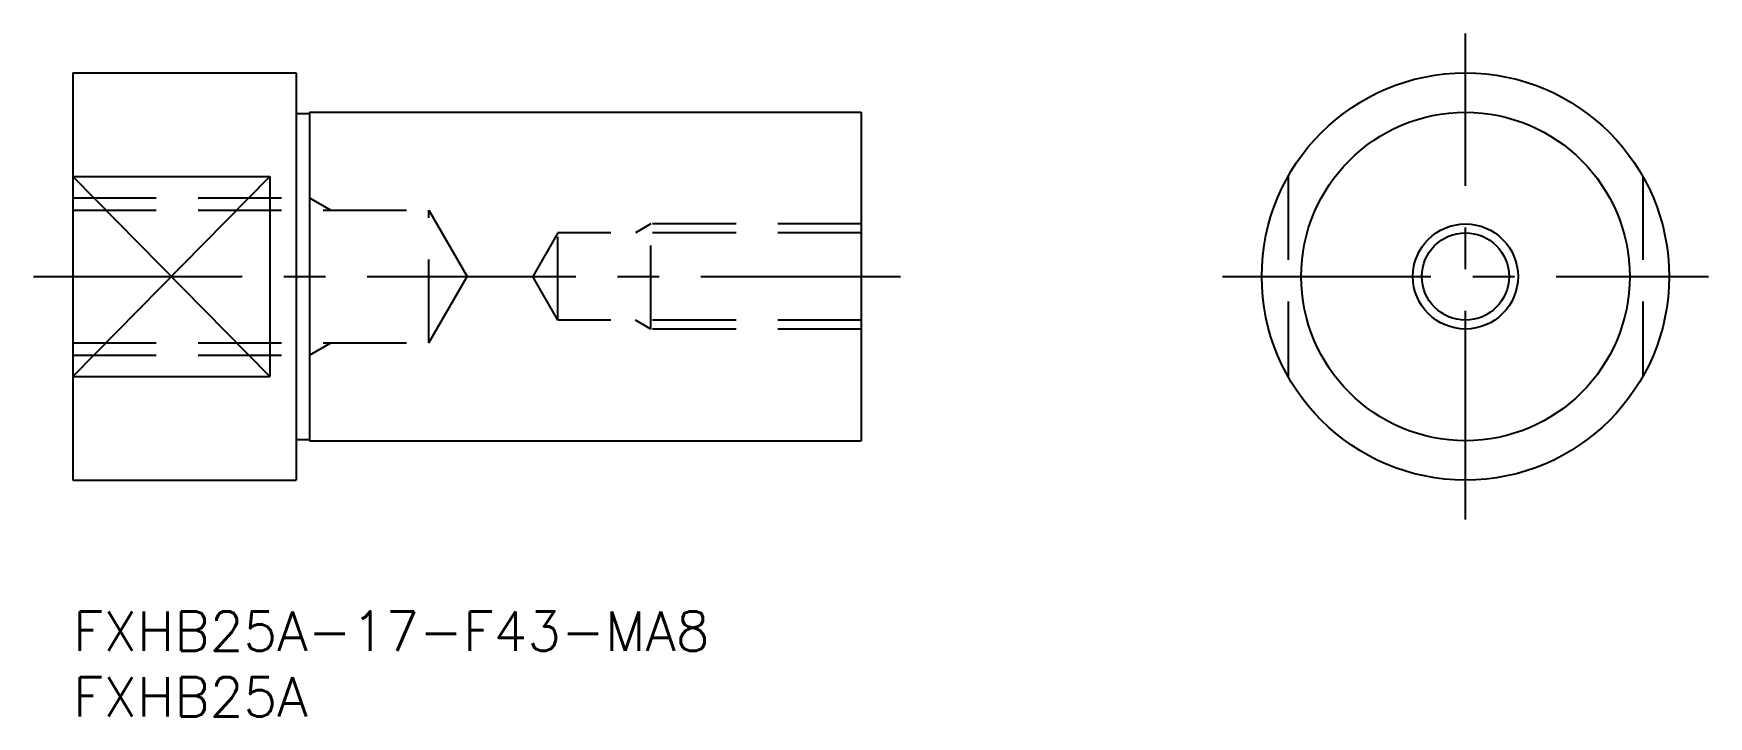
# Model space of a CAD drawing. Extents: x -3 to 124, y -8 to 44.
import ezdxf

# ---------------------------------------------------------------- set-up
doc = ezdxf.new("R2010")
doc.units = 0
doc.header["$LTSCALE"] = 0.5
doc.linetypes.add('CENTER', pattern=[50.8, 31.75, -6.35, 6.35, -6.35])
doc.linetypes.add('DASHED', pattern=[19.05, 12.7, -6.35])
for name, color, linetype in [('MSM_CENTER', 1, 'CENTER'), ('MSM_CONTINUOUS', 7, 'CONTINUOUS'), ('MSM_DASHED', 4, 'DASHED'), ('MSM_NARROW', 5, 'CONTINUOUS')]:
    doc.layers.add(name, color=color, linetype=linetype)
doc.styles.get("Standard").update_dxf_attribs({"font": 'txt.shx', "height": 3, "bigfont": 'bigfont.shx'})

msp = doc.modelspace()

# ---------------------------------------------------------------- linework, layer by layer
at = {"layer": 'MSM_CENTER'}
for p, q in [((106, 7), (106, 44)), ((-3, 25.5), (63, 25.5)), ((87.5, 25.5), (124.5, 25.5))]:
    msp.add_line(p, q, dxfattribs=at)
at = {"layer": 'MSM_CONTINUOUS'}
for p, q in [((0, 41), (0, 10)), ((0, 41), (17, 41)), ((17, 41), (17, 10)), ((17, 37.9), (18, 37.9)), ((18, 38), (60, 38)), ((18, 38), (18, 13)), ((60, 38), (60, 13)), ((0, 33.12), (15, 33.12)), ((15, 33.12), (15, 17.88)), ((0, 17.88), (15, 17.88)), ((17, 13.1), (18, 13.1)), ((18, 13), (60, 13)), ((0, 10), (17, 10))]:
    msp.add_line(p, q, dxfattribs=at)
for radius in [15.5, 12.5, 3.32]:
    msp.add_circle((106, 25.5), radius, dxfattribs=at)
at = {"layer": 'MSM_DASHED'}
for p, q in [((92.5, 33.12), (92.5, 17.88)), ((119.5, 33.12), (119.5, 17.88)), ((0, 31.5), (18, 31.5)), ((18, 31.5), (19.64, 30.55)), ((0, 30.55), (27.08, 30.55)), ((27.08, 20.45), (27.08, 30.55)), ((27.08, 30.55), (30, 25.5)), ((44, 29.5), (42.83, 28.82)), ((44, 21.5), (44, 29.5)), ((60, 29.5), (44, 29.5)), ((36.92, 28.82), (35, 25.5)), ((36.92, 22.18), (36.92, 28.82)), ((60, 28.82), (36.92, 28.82)), ((27.08, 20.45), (30, 25.5)), ((36.92, 22.18), (35, 25.5)), ((60, 22.18), (36.92, 22.18)), ((44, 21.5), (42.83, 22.18)), ((0, 20.45), (27.08, 20.45)), ((18, 19.5), (19.64, 20.45)), ((60, 21.5), (44, 21.5)), ((0, 19.5), (18, 19.5))]:
    msp.add_line(p, q, dxfattribs=at)
at = {"layer": 'MSM_NARROW'}
for p, q in [((0, 17.88), (15, 33.12)), ((0, 33.12), (15, 17.88))]:
    msp.add_line(p, q, dxfattribs=at)
msp.add_circle((106, 25.5), 4, dxfattribs=at)

# ---------------------------------------------------------------- texts
at = {"layer": 'MSM_CONTINUOUS'}
for s, p in [('FXHB25A-17-F43-MA8', (0, -3)), ('FXHB25A', (0, -8))]:
    msp.add_text(s, height=3, dxfattribs=at).set_placement(p)

doc.saveas('drawing.dxf')
